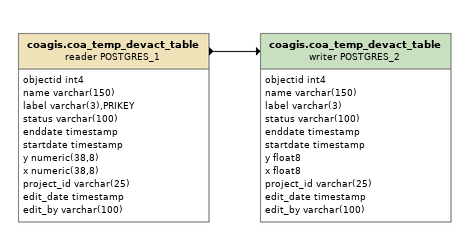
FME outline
coagis.coa_temp_devact_table (reader POSTGRES_1)
    attributes: objectid int4, name varchar(150), label varchar(3),PRIKEY, status varchar(100), enddate timestamp, startdate timestamp, y numeric(38,8), x numeric(38,8), project_id varchar(25), edit_date timestamp, edit_by varchar(100)
    -> coagis.coa_temp_devact_table (writer POSTGRES_2)
coagis.coa_temp_devact_table (writer POSTGRES_2)
    attributes: objectid int4, name varchar(150), label varchar(3), status varchar(100), enddate timestamp, startdate timestamp, y float8, x float8, project_id varchar(25), edit_date timestamp, edit_by varchar(100)
